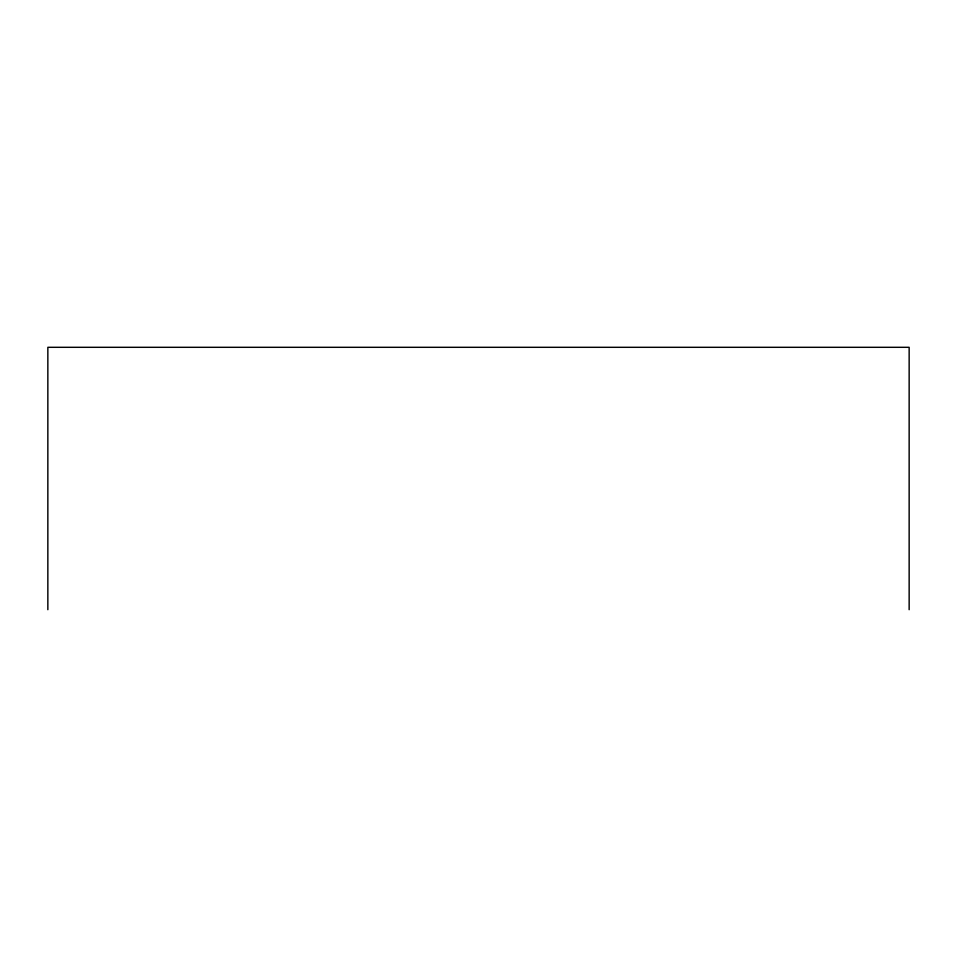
<?xml version="1.0" encoding="UTF-8"?>
<svg xmlns="http://www.w3.org/2000/svg" width="957" height="957" viewBox="0 0 957 957"><rect width="100%" height="100%" fill="white"/><g stroke="black" fill="none" stroke-linecap="round" stroke-linejoin="round"><path stroke-width="1.44" d="M909.15 609.693L909.15 347.307L47.85 347.307L47.85 609.693"/></g></svg>
